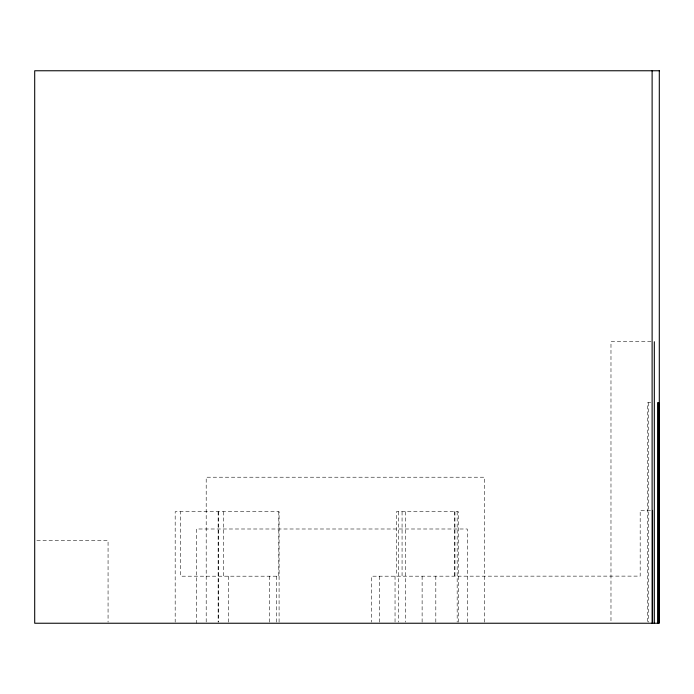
<?xml version="1.0" encoding="UTF-8"?>
<svg xmlns="http://www.w3.org/2000/svg" width="694" height="694" viewBox="0 0 694 694"><rect width="100%" height="100%" fill="white"/><g stroke="black" fill="none" stroke-linecap="round" stroke-linejoin="round"><path stroke-width="0.52" stroke-dasharray="3.47 2.6" d="M651.076 341.726L610.98 341.726L610.98 622.154M650.72 402.624L647.667 402.624L647.667 622.162M650.495 510.385L640.18 510.385L640.18 576.115L371.637 576.194L371.637 622.171M36.86 540.461L108.064 540.461L108.064 622.162M648.743 402.624L648.743 622.162M484.429 622.162L484.429 477.212L206.196 477.212L206.196 622.162M467.27 622.154L467.27 528.993L196.385 528.993L196.385 623.238M458.387 622.154L458.387 511.704L396.369 511.704L396.369 576.194M457.173 511.704L457.173 622.154M454.96 511.704L454.96 576.194M454.665 511.704L454.665 576.194M435.815 576.194L435.815 622.171M422.117 576.194L422.117 622.171M405.6 511.704L405.6 622.154M402.069 511.704L402.069 576.194M398.295 511.704L398.295 622.154M395.042 576.115L395.042 622.171M379.514 576.194L379.514 622.171M279.083 622.154L279.083 511.704L175.183 511.704L175.183 622.154M278.806 511.704L278.806 576.194L180.709 576.194L180.709 511.704M276.42 576.194L276.42 622.171M269.584 576.194L269.584 622.171M228.369 576.194L228.369 622.171M223.546 511.704L223.546 576.194M218.289 511.704L218.289 622.154M218.133 511.704L218.133 622.171"/><path stroke-width="1.04" d="M658.658 623.238L658.658 402.624L657.591 402.624L657.591 623.238M654.321 341.726L654.321 623.238M652.56 510.385L652.56 623.238M652.117 70.762L652.117 623.238M659.3 70.762L34.7 70.762L34.7 623.238L659.3 623.238L659.3 70.762"/></g></svg>
